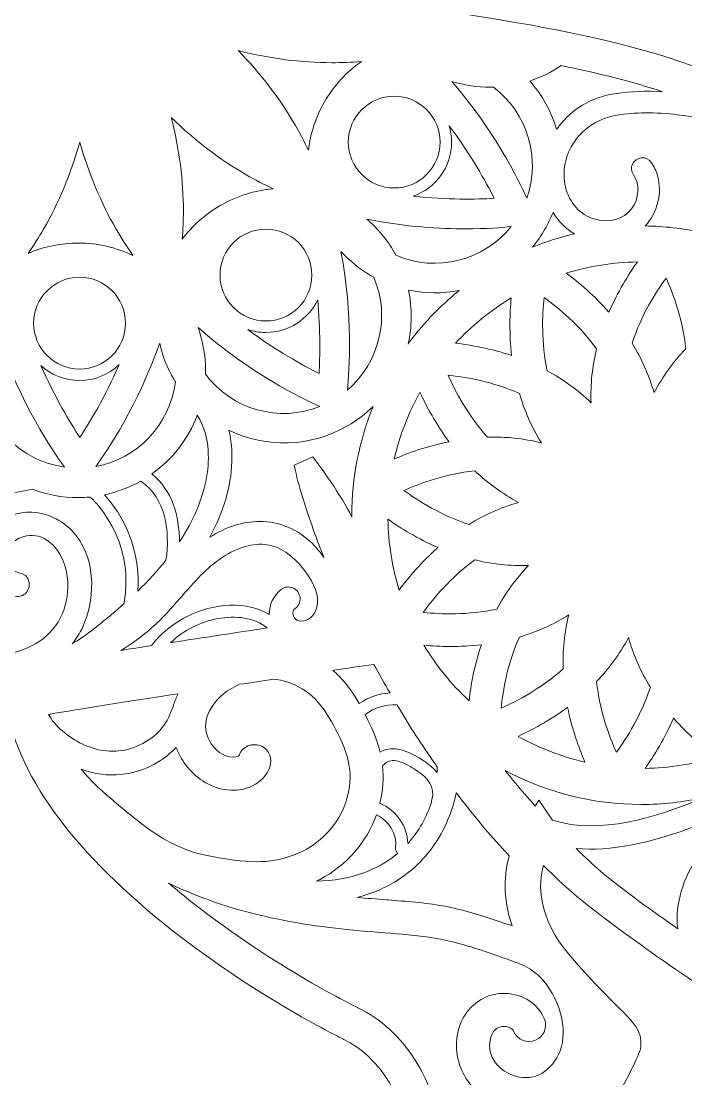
# Model space of a CAD drawing. Header units: millimetres. Extents: x -1097 to 2242, y 80 to 623.
# Drawn here: x 814.7 to 930.5, y 185.1 to 369.4 of the extents above; entities that cross this region are included whole.
import ezdxf

# ---------------------------------------------------------------- set-up
doc = ezdxf.new("R2010")
doc.units = ezdxf.units.MM
doc.header["$MEASUREMENT"] = 0
doc.layers.add('Layer 5', color=7, linetype='Continuous')

msp = doc.modelspace()

# ---------------------------------------------------------------- linework, layer by layer
at = {"layer": 'Layer 5', "lineweight": 0}
for points, knots in [([(1107.17, 281.55), (1107.17, 281.55), (1103.16, 279.67), (1103.16, 279.67), (1103.01, 279.6), (1088.28, 272.71), (1069.85, 267.82), (1052.98, 263.34), (1029.47, 259.66), (1013.25, 267.52), (996.35, 275.71), (987.84, 293.66), (979.6, 311.01), (972.42, 326.14), (965, 341.79), (952.01, 351.15), (933.94, 364.18), (910.05, 367.84), (884.75, 371.72), (870.87, 373.85), (856.53, 376.05), (842.23, 379.88), (811.56, 388.11), (789.65, 400.74), (781.07, 406.21), (780.58, 406.88), (780.15, 407.58), (779.76, 408.32), (779.76, 408.32), (783.7, 411.01), (783.7, 411.01), (783.7, 411.01), (781.63, 412.2), (781.63, 412.2), (768.2, 419.9), (760.38, 432.56), (755.96, 443.05), (755.96, 443.05), (754.98, 445.46), (754.98, 445.46), (754.77, 446.01), (754.57, 446.55), (754.37, 447.08), (751.31, 455.5), (749.99, 462.98), (749.47, 466.81), (754.05, 464.55), (763.27, 460.13), (766.31, 459.72), (768.2, 459.47), (769.72, 459.9), (770.83, 461), (772.93, 463.08), (773.43, 467.48), (772.45, 475.27), (771.16, 485.63), (760.84, 496.07), (754.68, 502.3), (753.49, 503.51), (752.46, 504.55), (751.76, 505.33), (750.29, 506.98), (750.77, 510.97), (751.38, 516.03), (752.2, 522.83), (753.23, 531.3), (750.6, 540.67), (749.67, 543.99), (745.33, 547.82), (740.74, 551.87), (737.45, 554.77), (733.72, 558.06), (733.25, 559.75), (732.81, 561.34), (734.48, 569.57), (735.82, 576.18), (739.31, 593.43), (739.97, 598.67), (737.62, 600.12), (733.22, 602.83), (716.17, 597.22), (712.19, 595.69), (707.07, 593.72), (701.49, 583.89), (698.87, 577.82), (698.87, 577.82), (695.86, 586.68), (695.86, 586.68), (695.86, 586.68), (695.3, 586.96), (695.3, 586.96), (694.86, 587.18), (693, 587.86), (687.97, 587.1), (682.22, 586.24), (676.49, 578.62), (673.37, 567.69), (671.9, 562.55), (671.66, 553.79), (671.42, 545.31), (671.18, 536.32), (670.92, 527.03), (669.21, 523.01), (668.63, 521.62), (668.33, 520.58), (668.08, 519.65), (666.81, 515.12), (665.89, 511.84), (625.88, 468.92), (614.83, 457.07), (606.47, 443.59), (601.02, 428.85), (596.66, 417.06), (594.14, 404.44), (593.54, 391.36), (592.52, 369.08), (597.34, 353.36), (597.54, 352.71), (597.54, 352.71), (598.8, 348.68), (598.8, 348.68), (598.8, 348.68), (601.12, 354.48), (601.12, 354.48), (603.72, 337.11), (611.7, 321.6), (618.3, 311.22), (626.26, 298.72), (633.76, 290.99), (634.08, 290.66), (634.08, 290.66), (635.93, 288.76), (635.93, 288.76), (635.93, 288.76), (637.4, 294.42), (637.4, 294.42), (643.27, 278.84), (662.19, 228.96), (668.5, 215.71), (671.48, 209.43), (674.25, 194.83), (676.09, 175.65), (677.63, 159.6), (677.83, 147.36), (677.32, 144.24), (666.55, 143.99), (655.18, 139.44), (654.56, 127.29), (654.29, 122.07), (657.62, 120.67), (660.29, 119.55), (661.64, 118.99), (663.03, 118.41), (664.11, 117.38), (670.33, 111.43), (678.52, 113.41), (680.67, 114.07), (687.03, 112), (692.67, 112.42), (697.43, 115.31), (697.5, 115.36), (697.58, 115.4), (697.65, 115.45), (695.06, 108.99), (697.02, 103.11), (699.8, 99.76), (702.27, 96.78), (705.63, 95.36), (708.64, 95.92), (713.26, 90.08), (721.96, 91.98), (725.18, 92.95), (726.35, 91.27), (728.58, 89.34), (731.82, 89.34), (732.29, 89.34), (732.79, 89.39), (733.3, 89.47), (739.51, 90.54), (749.73, 95.99), (750.73, 106.09), (751.51, 113.89), (751.03, 129.74), (750.6, 143.72), (750.28, 154.51), (749.97, 164.69), (750.39, 167.56), (751.16, 172.71), (756.64, 185.53), (758.81, 190.46), (759.04, 190.27), (759.26, 190.08), (759.48, 189.88), (759.5, 189.9), (759.52, 189.91), (759.54, 189.92), (759.54, 189.92), (762.25, 187.47), (762.25, 187.47), (762.25, 187.47), (762.54, 190.43), (762.54, 190.43), (762.57, 190.65), (764.81, 212.54), (768.45, 226.89), (769.6, 231.4), (771.22, 234.92), (772.88, 237.63), (773.09, 237.93), (773.29, 238.23), (773.5, 238.53), (773.48, 238.52), (773.46, 238.52), (773.44, 238.52), (773.95, 239.29), (774.46, 239.98), (774.95, 240.61), (775.48, 241.15), (776, 241.75), (776.5, 242.4), (777.99, 243.98), (779.2, 244.84), (779.66, 245.15), (779.66, 245.15), (812.12, 249.61), (812.12, 249.61), (814.64, 237.06), (824.34, 224.08), (840.98, 210.99), (856.02, 199.17), (870.79, 192.02), (870.93, 191.95), (876.76, 189.15), (882.44, 181.69), (881.98, 171.31), (881.6, 162.82), (857.82, 140.6), (848.18, 132.32), (835.2, 131.35), (828.08, 124.64), (825.75, 118.62), (824.18, 114.57), (824.61, 110.6), (826.89, 108.25), (829.2, 105.86), (836.83, 106.44), (839.74, 106.76), (846.32, 103.8), (852.18, 106.44), (854.41, 107.72), (855.69, 106.81), (857.97, 105.3), (859.47, 105.08), (861.14, 104.83), (862.66, 104.72), (864.05, 104.72), (874.69, 104.72), (877.81, 111.32), (879.76, 115.45), (880.28, 116.54), (880.72, 117.47), (881.15, 117.99), (882.69, 119.8), (893.59, 138.12), (902.81, 154.05), (906.59, 160.58), (912, 170.01), (916.31, 177.86), (922.54, 189.18), (922.6, 190.14), (922.65, 190.72), (922.84, 193.5), (921.51, 194.82), (918.59, 197.7), (916.69, 199.58), (914.09, 202.15), (910.39, 206.43), (904.47, 213.29), (904.83, 219.17), (905.67, 222.24), (906.15, 221.76), (906.64, 221.3), (907.13, 220.84), (913.19, 214.78), (924.52, 207.02), (936.4, 198.88), (948.82, 190.37), (961.67, 181.57), (966.07, 176.02), (969.65, 171.5), (970.96, 145.92), (970.46, 141.68), (970.16, 139.08), (968.59, 132.41), (960.69, 126.88), (957.66, 124.76), (955.65, 124.7), (953.31, 124.63), (950.33, 124.55), (946.95, 124.45), (941.75, 120.11), (938.37, 117.29), (935.83, 111.38), (937.61, 106.74), (938.82, 103.61), (942.36, 99.96), (952.44, 100.36), (961.95, 100.73), (966.54, 100.16), (969.89, 99.74), (971.08, 99.59), (972.11, 99.47), (973.16, 99.4), (978.32, 99.08), (985.87, 101.55), (990.13, 109.58), (992.58, 114.18), (997.05, 125.05), (1000.37, 133.35), (1003.67, 141.6), (1004.07, 150.82), (1001.49, 159.31), (1000.45, 162.74), (999.24, 166.35), (997.9, 170.03), (993.36, 182.45), (991.84, 213.67), (991.43, 224.92), (991.78, 224.66), (992.18, 224.39), (992.61, 224.11), (997.55, 220.94), (1006.22, 217.6), (1018.39, 214.17), (1033.8, 209.82), (1048.45, 213.98), (1058.03, 218.24), (1068.36, 222.82), (1075, 228.35), (1075.27, 228.59), (1075.27, 228.59), (1077.7, 230.63), (1077.7, 230.63), (1077.7, 230.63), (1072.37, 231.63), (1072.37, 231.63), (1086.23, 238.01), (1102.2, 256.86), (1102.96, 257.77), (1102.96, 257.77), (1105.58, 260.88), (1105.58, 260.88), (1105.58, 260.88), (1095.6, 259.22), (1095.6, 259.22), (1095.6, 259.22), (1107.17, 281.55), (1107.17, 281.55)], [0, 0, 0, 0, 1, 1, 1, 2, 2, 2, 3, 3, 3, 4, 4, 4, 5, 5, 5, 6, 6, 6, 7, 7, 7, 8, 8, 8, 9, 9, 9, 10, 10, 10, 11, 11, 11, 12, 12, 12, 13, 13, 13, 14, 14, 14, 15, 15, 15, 16, 16, 16, 17, 17, 17, 18, 18, 18, 19, 19, 19, 20, 20, 20, 21, 21, 21, 22, 22, 22, 23, 23, 23, 24, 24, 24, 25, 25, 25, 26, 26, 26, 27, 27, 27, 28, 28, 28, 29, 29, 29, 30, 30, 30, 31, 31, 31, 32, 32, 32, 33, 33, 33, 34, 34, 34, 35, 35, 35, 36, 36, 36, 37, 37, 37, 38, 38, 38, 39, 39, 39, 40, 40, 40, 41, 41, 41, 42, 42, 42, 43, 43, 43, 44, 44, 44, 45, 45, 45, 46, 46, 46, 47, 47, 47, 48, 48, 48, 49, 49, 49, 50, 50, 50, 51, 51, 51, 52, 52, 52, 53, 53, 53, 54, 54, 54, 55, 55, 55, 56, 56, 56, 57, 57, 57, 58, 58, 58, 59, 59, 59, 60, 60, 60, 61, 61, 61, 62, 62, 62, 63, 63, 63, 64, 64, 64, 65, 65, 65, 66, 66, 66, 67, 67, 67, 68, 68, 68, 69, 69, 69, 70, 70, 70, 71, 71, 71, 72, 72, 72, 73, 73, 73, 74, 74, 74, 75, 75, 75, 76, 76, 76, 77, 77, 77, 78, 78, 78, 79, 79, 79, 80, 80, 80, 81, 81, 81, 82, 82, 82, 83, 83, 83, 84, 84, 84, 85, 85, 85, 86, 86, 86, 87, 87, 87, 88, 88, 88, 89, 89, 89, 90, 90, 90, 91, 91, 91, 92, 92, 92, 93, 93, 93, 94, 94, 94, 95, 95, 95, 96, 96, 96, 97, 97, 97, 98, 98, 98, 99, 99, 99, 100, 100, 100, 101, 101, 101, 102, 102, 102, 103, 103, 103, 104, 104, 104, 105, 105, 105, 106, 106, 106, 107, 107, 107, 108, 108, 108, 109, 109, 109, 110, 110, 110, 111, 111, 111, 112, 112, 112, 113, 113, 113, 114, 114, 114, 115, 115, 115, 116, 116, 116, 117, 117, 117, 118, 118, 118, 119, 119, 119, 119]), ([(868.83, 362.13), (870.52, 362.13), (872.25, 362.2), (873.99, 362.35), (871.37, 360.52), (869.19, 358.14), (867.55, 355.3), (866.04, 352.69), (865.1, 349.84), (864.75, 346.89), (864.04, 348.37), (863.29, 349.8), (862.5, 351.17), (859.85, 355.77), (856.5, 360.15), (852.53, 364.24), (858.06, 362.84), (863.53, 362.13), (868.83, 362.13)], [0, 0, 0, 0, 1, 1, 1, 2, 2, 2, 3, 3, 3, 4, 4, 4, 5, 5, 5, 6, 6, 6, 6]), ([(908.79, 361.63), (915.5, 360.26), (921.29, 358.77), (926.45, 357.08), (923.55, 357.25), (920.87, 357.15), (918.42, 356.77), (916.11, 356.42), (914.16, 355.76), (912.47, 354.74), (910.91, 353.81), (909.49, 352.53), (908.39, 351.06), (908.25, 350.88), (908.12, 350.7), (907.99, 350.51), (907.06, 353.62), (905.46, 356.52), (903.32, 358.94), (905.25, 359.58), (907.08, 360.48), (908.79, 361.63)], [0, 0, 0, 0, 1, 1, 1, 2, 2, 2, 3, 3, 3, 4, 4, 4, 5, 5, 5, 6, 6, 6, 7, 7, 7, 7]), ([(896.42, 357.84), (896.6, 357.84), (896.78, 357.84), (896.96, 357.85), (902.95, 353.37), (905.25, 345.43), (902.8, 338.51), (901.36, 341.7), (897.15, 350.26), (889.72, 358.88), (891.88, 358.19), (894.14, 357.84), (896.42, 357.84)], [0, 0, 0, 0, 1, 1, 1, 2, 2, 2, 3, 3, 3, 4, 4, 4, 4]), ([(879.69, 356.3), (884.1, 356.3), (887.69, 352.71), (887.69, 348.3), (887.69, 343.89), (884.1, 340.3), (879.69, 340.3), (875.28, 340.3), (871.69, 343.89), (871.69, 348.3), (871.69, 352.71), (875.28, 356.3), (879.69, 356.3)], [0, 0, 0, 0, 1, 1, 1, 2, 2, 2, 3, 3, 3, 4, 4, 4, 4]), ([(853.93, 342.59), (855.44, 341.72), (857.01, 340.91), (858.63, 340.15), (855.4, 339.89), (852.27, 338.91), (849.4, 337.25), (846.79, 335.74), (844.55, 333.75), (842.77, 331.38), (842.91, 333.03), (842.97, 334.65), (842.97, 336.27), (842.97, 341.57), (842.26, 347.04), (840.86, 352.57), (844.95, 348.6), (849.33, 345.25), (853.93, 342.59)], [0, 0, 0, 0, 1, 1, 1, 2, 2, 2, 3, 3, 3, 4, 4, 4, 5, 5, 5, 6, 6, 6, 6]), ([(943.27, 349.09), (942, 348.69), (940.78, 348.13), (939.66, 347.42), (935.73, 344.93), (933.23, 340.52), (932.96, 335.62), (932.91, 334.62), (932.96, 333.61), (933.11, 332.61), (929.93, 333.28), (926.68, 333.64), (923.42, 333.69), (925.56, 336.03), (926.42, 339.41), (925.57, 342.43), (925.34, 343.24), (924.95, 344.05), (924.45, 344.77), (924.06, 345.32), (923.44, 345.61), (922.79, 345.56), (922.1, 345.5), (921.47, 345.06), (921.18, 344.44), (920.9, 343.84), (920.97, 343.18), (921.36, 342.62), (922.51, 340.97), (922.37, 338.47), (921.03, 336.67), (919.64, 334.83), (917.09, 334.14), (914.51, 334.9), (912.07, 335.62), (910.21, 337.71), (909.53, 340.49), (908.89, 343.12), (909.47, 346.07), (911.07, 348.37), (912.81, 350.86), (915.39, 352.46), (918.53, 352.99), (921.6, 353.51), (925.15, 353.53), (929.07, 353.07), (933.93, 352.5), (938.69, 351.16), (943.27, 349.09)], [0, 0, 0, 0, 1, 1, 1, 2, 2, 2, 3, 3, 3, 4, 4, 4, 5, 5, 5, 6, 6, 6, 7, 7, 7, 8, 8, 8, 9, 9, 9, 10, 10, 10, 11, 11, 11, 12, 12, 12, 13, 13, 13, 14, 14, 14, 15, 15, 15, 16, 16, 16, 16]), ([(897.1, 338.5), (893.98, 338.31), (888.95, 338.22), (883.01, 338.87), (886.9, 340.24), (889.69, 343.95), (889.69, 348.3), (889.69, 349.29), (889.54, 350.24), (889.27, 351.14), (893.05, 346.08), (895.64, 341.41), (897.1, 338.5)], [0, 0, 0, 0, 1, 1, 1, 2, 2, 2, 3, 3, 3, 4, 4, 4, 4]), ([(818.61, 333.13), (821.26, 337.73), (823.38, 342.82), (824.93, 348.3), (826.49, 342.81), (828.61, 337.73), (831.26, 333.13), (832.16, 331.58), (833.14, 330.05), (834.19, 328.54), (831.24, 329.96), (828.01, 330.7), (824.65, 330.7), (821.62, 330.7), (818.67, 330.09), (815.93, 328.91), (816.89, 330.3), (817.79, 331.71), (818.61, 333.13)], [0, 0, 0, 0, 1, 1, 1, 2, 2, 2, 3, 3, 3, 4, 4, 4, 5, 5, 5, 6, 6, 6, 6]), ([(903.76, 329.98), (904.57, 330.95), (905.3, 332.01), (905.95, 333.13), (906.49, 334.07), (906.96, 335.04), (907.36, 336.03), (908.3, 334.48), (909.56, 333.22), (911.07, 332.33), (908.57, 331.74), (906.12, 330.95), (903.76, 329.98)], [0, 0, 0, 0, 1, 1, 1, 2, 2, 2, 3, 3, 3, 4, 4, 4, 4]), ([(879.99, 328.58), (879.89, 328.77), (879.79, 328.95), (879.68, 329.14), (878.43, 331.32), (876.82, 333.25), (874.93, 334.87), (881.71, 333.5), (887.82, 333.18), (892.08, 333.18), (895.72, 333.18), (898.51, 333.41), (900.04, 333.57), (895.3, 327.64), (887.09, 325.51), (879.99, 328.58)], [0, 0, 0, 0, 1, 1, 1, 2, 2, 2, 3, 3, 3, 4, 4, 4, 5, 5, 5, 5]), ([(857.35, 317.13), (852.94, 317.13), (849.35, 320.72), (849.35, 325.13), (849.35, 329.54), (852.94, 333.13), (857.35, 333.13), (861.76, 333.13), (865.35, 329.54), (865.35, 325.13), (865.35, 320.72), (861.76, 317.13), (857.35, 317.13)], [0, 0, 0, 0, 1, 1, 1, 2, 2, 2, 3, 3, 3, 4, 4, 4, 4]), ([(875.67, 325.02), (875.83, 324.93), (875.98, 324.84), (876.14, 324.75), (879.09, 317.89), (877.11, 309.86), (871.53, 305.09), (871.88, 308.5), (872.53, 318.03), (870.42, 329.24), (871.94, 327.58), (873.71, 326.15), (875.67, 325.02)], [0, 0, 0, 0, 1, 1, 1, 2, 2, 2, 3, 3, 3, 4, 4, 4, 4]), ([(909.67, 325.45), (913.67, 326.69), (917.82, 327.35), (922.05, 327.41), (920.46, 325.18), (918.62, 322.2), (917.09, 318.67), (914.55, 321.56), (911.87, 323.82), (909.67, 325.45)], [0, 0, 0, 0, 1, 1, 1, 2, 2, 2, 3, 3, 3, 3]), ([(816.89, 316.75), (816.89, 321.16), (820.47, 324.75), (824.89, 324.75), (829.3, 324.75), (832.89, 321.16), (832.89, 316.75), (832.89, 312.34), (829.3, 308.75), (824.89, 308.75), (820.47, 308.75), (816.89, 312.34), (816.89, 316.75)], [0, 0, 0, 0, 1, 1, 1, 2, 2, 2, 3, 3, 3, 4, 4, 4, 4]), ([(927.05, 324.61), (928.31, 321.78), (929.95, 317.34), (930.49, 312.29), (929.39, 311.14), (928.38, 309.93), (927.49, 308.69), (926.57, 307.43), (925.72, 306.07), (924.95, 304.64), (924.5, 306.2), (923.95, 307.7), (923.31, 309.13), (922.7, 310.51), (921.96, 311.9), (921.12, 313.26), (922.69, 318.09), (925.21, 322.1), (927.05, 324.61)], [0, 0, 0, 0, 1, 1, 1, 2, 2, 2, 3, 3, 3, 4, 4, 4, 5, 5, 5, 6, 6, 6, 6]), ([(882.2, 322.52), (885.17, 321.89), (888.16, 321.89), (891.02, 322.45), (888.65, 320.53), (886.45, 318.39), (884.44, 316.05), (883.62, 315.1), (882.84, 314.11), (882.1, 313.11), (882.8, 316.14), (882.85, 319.35), (882.2, 322.52)], [0, 0, 0, 0, 1, 1, 1, 2, 2, 2, 3, 3, 3, 4, 4, 4, 4]), ([(866.36, 320.8), (866.86, 315.42), (866.77, 310.88), (866.6, 307.99), (863.73, 309.43), (859.16, 311.96), (854.18, 315.65), (855.18, 315.32), (856.24, 315.13), (857.35, 315.13), (861.31, 315.13), (864.74, 317.45), (866.36, 320.8)], [0, 0, 0, 0, 1, 1, 1, 2, 2, 2, 3, 3, 3, 4, 4, 4, 4]), ([(900.15, 311.11), (896.52, 312.33), (893.08, 312.95), (890.37, 313.26), (893.21, 316.31), (896.51, 319), (900.07, 321.15), (899.81, 318.42), (899.71, 314.93), (900.15, 311.11)], [0, 0, 0, 0, 1, 1, 1, 2, 2, 2, 3, 3, 3, 3]), ([(913.98, 302.89), (912.8, 304.01), (911.58, 305.04), (910.31, 305.96), (909.07, 306.86), (907.74, 307.69), (906.34, 308.44), (905.29, 313.41), (905.47, 318.14), (905.8, 321.23), (908.31, 319.41), (911.95, 316.38), (914.94, 312.28), (914.57, 310.74), (914.3, 309.19), (914.14, 307.67), (913.98, 306.11), (913.92, 304.52), (913.98, 302.89)], [0, 0, 0, 0, 1, 1, 1, 2, 2, 2, 3, 3, 3, 4, 4, 4, 5, 5, 5, 6, 6, 6, 6]), ([(866.76, 302.22), (859.67, 299.39), (851.45, 301.64), (846.81, 307.89), (846.82, 308.1), (846.82, 308.32), (846.82, 308.53), (846.82, 311.08), (846.38, 313.6), (845.53, 315.98), (854.54, 308.03), (863.64, 303.61), (866.76, 302.22)], [0, 0, 0, 0, 1, 1, 1, 2, 2, 2, 3, 3, 3, 4, 4, 4, 4]), ([(822.25, 291.67), (814.65, 292.73), (808.63, 298.79), (807.73, 306.57), (807.85, 306.74), (807.95, 306.93), (808.06, 307.11), (809.35, 309.35), (810.23, 311.78), (810.68, 314.29), (814.55, 302.78), (820.3, 294.34), (822.25, 291.67)], [0, 0, 0, 0, 1, 1, 1, 2, 2, 2, 3, 3, 3, 4, 4, 4, 4]), ([(841.28, 306.97), (841.38, 306.81), (841.47, 306.65), (841.57, 306.5), (840.68, 299.06), (834.93, 293.09), (827.7, 291.77), (829.66, 294.47), (835.03, 302.42), (838.84, 313.28), (839.32, 311.07), (840.15, 308.94), (841.28, 306.97)], [0, 0, 0, 0, 1, 1, 1, 2, 2, 2, 3, 3, 3, 4, 4, 4, 4]), ([(824.89, 306.75), (827.57, 306.75), (830, 307.81), (831.8, 309.53), (829.34, 303.91), (826.68, 299.49), (824.93, 296.83), (823.2, 299.47), (820.57, 303.83), (818.14, 309.37), (819.92, 307.74), (822.29, 306.75), (824.89, 306.75)], [0, 0, 0, 0, 1, 1, 1, 2, 2, 2, 3, 3, 3, 4, 4, 4, 4]), ([(905.34, 295.89), (903.76, 296.28), (902.19, 296.55), (900.63, 296.72), (899.46, 296.84), (898.24, 296.9), (897.03, 296.9), (896.67, 296.9), (896.31, 296.89), (895.95, 296.88), (892.55, 300.66), (890.34, 304.85), (889.08, 307.68), (892.17, 307.37), (896.84, 306.56), (901.49, 304.5), (901.94, 302.97), (902.48, 301.49), (903.1, 300.11), (903.73, 298.68), (904.48, 297.27), (905.34, 295.89)], [0, 0, 0, 0, 1, 1, 1, 2, 2, 2, 3, 3, 3, 4, 4, 4, 5, 5, 5, 6, 6, 6, 7, 7, 7, 7]), ([(884.17, 304.74), (885.3, 302.25), (886.96, 299.18), (889.25, 296.1), (885.49, 295.34), (882.2, 294.16), (879.69, 293.07), (880.62, 297.12), (882.14, 301.09), (884.17, 304.74)], [0, 0, 0, 0, 1, 1, 1, 2, 2, 2, 3, 3, 3, 3]), ([(804.12, 258.63), (796.05, 259.38), (788.5, 263.7), (782.85, 270.79), (782.25, 271.53), (781.66, 272.33), (781.08, 273.18), (780.68, 273.93), (780.23, 274.63), (779.76, 275.27), (776.43, 280.84), (774.26, 287.41), (773.31, 294.78), (772.98, 297.4), (772.78, 300.11), (772.73, 302.98), (772.75, 302.96), (772.77, 302.94), (772.79, 302.92), (773.42, 299.26), (775.25, 295.91), (777.42, 292.89), (780.02, 289.28), (783.05, 285.93), (786.42, 283.03), (792.75, 277.58), (800.4, 273.78), (808.77, 273.13), (809.7, 271.06), (811.49, 269.6), (813.69, 269.17), (814.43, 269.02), (815.12, 269.25), (815.59, 269.79), (816.09, 270.36), (816.26, 271.19), (816.01, 271.91), (815.78, 272.59), (815.23, 273.06), (814.5, 273.2), (813.17, 273.47), (812.19, 274.72), (812.16, 276.18), (812.12, 278.06), (813.91, 279.39), (815.62, 279.69), (817.11, 279.95), (818.47, 279.58), (819.67, 278.61), (821.47, 277.15), (822.75, 274.37), (822.84, 271.68), (823.01, 266.97), (820.98, 263.05), (817.26, 260.93), (813.84, 258.97), (809.17, 258.16), (804.12, 258.63)], [0, 0, 0, 0, 1, 1, 1, 2, 2, 2, 3, 3, 3, 4, 4, 4, 5, 5, 5, 6, 6, 6, 7, 7, 7, 8, 8, 8, 9, 9, 9, 10, 10, 10, 11, 11, 11, 12, 12, 12, 13, 13, 13, 14, 14, 14, 15, 15, 15, 16, 16, 16, 17, 17, 17, 18, 18, 18, 19, 19, 19, 19]), ([(847, 289.87), (846.31, 286.09), (844.73, 282.32), (842.28, 278.63), (842.28, 283.16), (840.98, 287.68), (837.47, 290.47), (841, 292.98), (843.8, 296.51), (845.39, 300.7), (847.89, 296.88), (847.38, 291.97), (847, 289.87)], [0, 0, 0, 0, 1, 1, 1, 2, 2, 2, 3, 3, 3, 4, 4, 4, 4]), ([(862.44, 291.25), (862.81, 289.34), (863.38, 287.52), (863.93, 285.77), (863.93, 285.77), (864, 285.53), (864, 285.53), (864.65, 283.51), (865.21, 281.83), (865.83, 280.15), (866.34, 278.78), (866.87, 277.37), (867.45, 275.93), (866.81, 276.83), (866.13, 277.65), (865.44, 278.33), (862.85, 280.9), (859.63, 282.2), (856.24, 282.2), (853.38, 282.2), (850.4, 281.28), (847.57, 279.44), (849.97, 283.83), (851.26, 288.24), (851.42, 292.62), (851.49, 294.51), (851.31, 296.36), (850.89, 298.08), (857.46, 294.92), (865.17, 295.16), (871.57, 298.85), (873.22, 299.8), (874.71, 300.94), (876.02, 302.23), (873.59, 296.25), (872.31, 289.83), (872.31, 283.29), (872.31, 283.18), (872.31, 283.06), (872.31, 282.95), (872.31, 282.95), (872.27, 283.04), (872.27, 283.04), (870.74, 286.41), (866.2, 292.56), (866.01, 292.82), (866.01, 292.82), (865.53, 293.46), (865.53, 293.46), (865.53, 293.46), (862.29, 292.03), (862.29, 292.03), (862.29, 292.03), (862.44, 291.25), (862.44, 291.25)], [0, 0, 0, 0, 1, 1, 1, 2, 2, 2, 3, 3, 3, 4, 4, 4, 5, 5, 5, 6, 6, 6, 7, 7, 7, 8, 8, 8, 9, 9, 9, 10, 10, 10, 11, 11, 11, 12, 12, 12, 13, 13, 13, 14, 14, 14, 15, 15, 15, 16, 16, 16, 17, 17, 17, 18, 18, 18, 18]), ([(824.27, 279.75), (822.37, 282.16), (819.5, 283.68), (816.59, 283.81), (814.1, 283.92), (811.78, 282.98), (810.06, 281.17), (808.57, 279.61), (807.9, 277.44), (808.17, 275.28), (800.55, 276.02), (793.56, 279.68), (787.8, 284.64), (784.79, 287.23), (782.08, 290.17), (779.7, 293.36), (778.34, 295.18), (777.08, 297.12), (776.17, 299.18), (787.26, 289.79), (802.21, 284.47), (816.65, 287.84), (819.15, 286.88), (821.85, 286.36), (824.65, 286.36), (825.33, 286.36), (825.99, 286.39), (826.66, 286.45), (827.92, 285.46), (828.98, 283.88), (829.69, 282.8), (830.83, 281.05), (831.67, 279.14), (832.23, 277.14), (833.08, 274.12), (833.2, 270.91), (832.6, 267.84), (831.83, 267.16), (831.03, 266.48), (830.19, 265.78), (828.14, 264.08), (825.94, 262.25), (823.59, 260.88), (824.32, 261.76), (824.93, 262.7), (825.39, 263.71), (827.46, 268.14), (827.98, 275.06), (824.27, 279.75)], [0, 0, 0, 0, 1, 1, 1, 2, 2, 2, 3, 3, 3, 4, 4, 4, 5, 5, 5, 6, 6, 6, 7, 7, 7, 8, 8, 8, 9, 9, 9, 10, 10, 10, 11, 11, 11, 12, 12, 12, 13, 13, 13, 14, 14, 14, 15, 15, 15, 16, 16, 16, 16]), ([(893.71, 291.04), (894.86, 289.95), (896.07, 288.94), (897.31, 288.05), (898.57, 287.13), (899.93, 286.28), (901.36, 285.52), (899.8, 285.06), (898.3, 284.51), (896.87, 283.88), (895.48, 283.26), (894.1, 282.52), (892.74, 281.68), (887.9, 283.25), (883.89, 285.77), (881.38, 287.6), (884.21, 288.87), (888.66, 290.5), (893.71, 291.04)], [0, 0, 0, 0, 1, 1, 1, 2, 2, 2, 3, 3, 3, 4, 4, 4, 5, 5, 5, 6, 6, 6, 6]), ([(839.94, 275.44), (838.5, 273.64), (836.87, 271.87), (835.01, 270.07), (835.23, 273.01), (834.87, 275.98), (833.92, 278.83), (833.13, 281.21), (831.93, 283.5), (830.37, 285.47), (830.01, 285.93), (829.62, 286.4), (829.21, 286.84), (831.45, 287.31), (833.58, 288.13), (835.54, 289.24), (839.92, 286.3), (840.66, 280.52), (839.94, 275.44)], [0, 0, 0, 0, 1, 1, 1, 2, 2, 2, 3, 3, 3, 4, 4, 4, 5, 5, 5, 6, 6, 6, 6]), ([(887.32, 277.65), (884.44, 275.12), (882.19, 272.45), (880.56, 270.25), (879.32, 274.24), (878.66, 278.38), (878.6, 282.59), (880.82, 281.01), (883.8, 279.17), (887.32, 277.65)], [0, 0, 0, 0, 1, 1, 1, 2, 2, 2, 3, 3, 3, 3]), ([(863.29, 268.88), (863.21, 269.64), (862.71, 270.33), (862.03, 270.63), (861.38, 270.91), (860.67, 270.82), (860.08, 270.39), (858.65, 269.33), (857.91, 267.66), (857.94, 265.98), (855.68, 267.39), (852.8, 267.85), (849.9, 267.53), (844.98, 266.98), (840.43, 264.44), (837.39, 260.56), (835.55, 260.28), (833.78, 260), (832.09, 259.74), (834.01, 260.9), (835.82, 262.22), (837.5, 263.7), (839.34, 265.32), (840.98, 267.2), (842.56, 269.02), (844.84, 271.63), (846.99, 274.1), (849.74, 275.93), (852.41, 277.7), (855.18, 278.48), (857.53, 278.14), (859.76, 277.82), (861.89, 276.41), (863.86, 273.94), (865.3, 272.14), (867.46, 268.72), (865.67, 266.03), (865.07, 265.13), (863.78, 264.48), (862.74, 265.02), (862.36, 265.21), (862.09, 265.63), (862.06, 266.09), (862.04, 266.31), (862.07, 266.74), (862.46, 267.03), (863.07, 267.47), (863.37, 268.15), (863.29, 268.88)], [0, 0, 0, 0, 1, 1, 1, 2, 2, 2, 3, 3, 3, 4, 4, 4, 5, 5, 5, 6, 6, 6, 7, 7, 7, 8, 8, 8, 9, 9, 9, 10, 10, 10, 11, 11, 11, 12, 12, 12, 13, 13, 13, 14, 14, 14, 15, 15, 15, 16, 16, 16, 16]), ([(884.76, 266.36), (886.57, 268.88), (889.61, 272.51), (893.71, 275.51), (895.26, 275.13), (896.8, 274.87), (898.33, 274.71), (899.88, 274.55), (901.48, 274.49), (903.1, 274.54), (901.98, 273.37), (900.95, 272.14), (900.03, 270.88), (899.14, 269.64), (898.3, 268.31), (897.55, 266.91), (892.57, 265.86), (887.84, 266.03), (884.76, 266.36)], [0, 0, 0, 0, 1, 1, 1, 2, 2, 2, 3, 3, 3, 4, 4, 4, 5, 5, 5, 6, 6, 6, 6]), ([(857.59, 263.64), (851.8, 262.77), (846.32, 261.94), (841.27, 261.16), (841.09, 261.14), (840.91, 261.11), (840.73, 261.08), (843.01, 263.22), (845.86, 264.7), (848.98, 265.27), (852.05, 265.82), (855.35, 265.5), (857.59, 263.64)], [0, 0, 0, 0, 1, 1, 1, 2, 2, 2, 3, 3, 3, 4, 4, 4, 4]), ([(901.49, 262.06), (903.02, 262.51), (904.5, 263.05), (905.88, 263.67), (907.31, 264.31), (908.72, 265.06), (910.1, 265.92), (909.72, 264.34), (909.44, 262.76), (909.28, 261.21), (909.12, 259.69), (909.06, 258.12), (909.11, 256.53), (905.33, 253.13), (901.14, 250.92), (898.3, 249.66), (898.62, 252.75), (899.43, 257.41), (901.49, 262.06)], [0, 0, 0, 0, 1, 1, 1, 2, 2, 2, 3, 3, 3, 4, 4, 4, 5, 5, 5, 6, 6, 6, 6]), ([(917.95, 257.89), (918.87, 259.16), (919.72, 260.51), (920.48, 261.95), (920.94, 260.39), (921.48, 258.88), (922.12, 257.46), (922.74, 256.07), (923.48, 254.69), (924.31, 253.33), (922.74, 248.49), (920.22, 244.48), (918.39, 241.97), (917.12, 244.8), (915.49, 249.25), (914.95, 254.3), (916.04, 255.44), (917.05, 256.65), (917.95, 257.89)], [0, 0, 0, 0, 1, 1, 1, 2, 2, 2, 3, 3, 3, 4, 4, 4, 5, 5, 5, 6, 6, 6, 6]), ([(884.87, 260.63), (887.59, 260.38), (891.07, 260.28), (894.87, 260.72), (893.65, 257.1), (893.03, 253.67), (892.72, 250.96), (889.68, 253.79), (887.01, 257.09), (884.87, 260.63)], [0, 0, 0, 0, 1, 1, 1, 2, 2, 2, 3, 3, 3, 3]), ([(876.16, 257.3), (877.07, 255.62), (878, 253.95), (878.96, 252.31), (877.05, 252.21), (875.21, 251.59), (873.61, 250.45), (872.68, 252.06), (871.55, 253.72), (870.1, 255.22), (869.76, 255.58), (869.39, 255.92), (869.01, 256.25), (871.47, 256.61), (873.87, 256.97), (876.16, 257.3)], [0, 0, 0, 0, 1, 1, 1, 2, 2, 2, 3, 3, 3, 4, 4, 4, 5, 5, 5, 5]), ([(833.68, 231.12), (831.94, 232.54), (829.93, 234.21), (828.03, 235.96), (826.98, 236.93), (826.04, 237.95), (825.18, 239.03), (827.46, 238.19), (829.84, 237.87), (832.14, 238.11), (835.71, 238.49), (839.05, 240.1), (841.55, 242.65), (841.61, 242.71), (841.67, 242.77), (841.72, 242.83), (841.78, 242.67), (841.84, 242.52), (841.9, 242.37), (842.96, 239.81), (844.85, 237.72), (847.22, 236.48), (849.8, 235.13), (852.71, 235), (855, 236.12), (856.46, 236.83), (857.53, 237.99), (858.02, 239.37), (858.54, 240.83), (857.95, 242.37), (856.61, 243.02), (855.88, 243.38), (854.99, 243.4), (854.22, 243.08), (853.48, 242.78), (852.93, 242.22), (852.67, 241.49), (852.57, 241.21), (851.83, 241.02), (851, 241.18), (849.81, 241.41), (848.62, 242.27), (847.81, 243.48), (846.97, 244.72), (846.66, 246.16), (846.94, 247.53), (847.24, 249.03), (848.17, 250.54), (849.55, 251.79), (850.48, 252.63), (851.56, 253.31), (852.77, 253.82), (854.75, 254.12), (856.72, 254.42), (858.69, 254.71), (859.27, 254.65), (859.84, 254.56), (860.36, 254.42), (862.2, 253.96), (863.93, 253.05), (865.36, 251.79), (867.02, 250.32), (868.23, 248.31), (869.1, 246.71), (870.13, 244.83), (871.25, 242.58), (871.75, 240.21), (872.12, 238.44), (872.08, 236.5), (871.64, 234.59), (870.79, 230.89), (868.37, 227.56), (865.01, 225.46), (863.4, 224.46), (861.59, 223.73), (859.63, 223.3), (857.72, 222.88), (855.51, 222.8), (852.88, 223.08), (849.97, 223.39), (847.61, 223.8), (845.46, 224.37), (843.37, 224.93), (841.27, 225.85), (839.2, 227.1), (837.13, 228.35), (835.24, 229.84), (833.68, 231.12)], [0, 0, 0, 0, 1, 1, 1, 2, 2, 2, 3, 3, 3, 4, 4, 4, 5, 5, 5, 6, 6, 6, 7, 7, 7, 8, 8, 8, 9, 9, 9, 10, 10, 10, 11, 11, 11, 12, 12, 12, 13, 13, 13, 14, 14, 14, 15, 15, 15, 16, 16, 16, 17, 17, 17, 18, 18, 18, 19, 19, 19, 20, 20, 20, 21, 21, 21, 22, 22, 22, 23, 23, 23, 24, 24, 24, 25, 25, 25, 26, 26, 26, 27, 27, 27, 28, 28, 28, 29, 29, 29, 29]), ([(819.48, 248.59), (825.31, 249.56), (833.04, 250.79), (842.03, 252.18), (841.74, 251.54), (841.51, 250.89), (841.27, 250.26), (841, 249.51), (840.71, 248.73), (840.36, 248), (839.15, 245.49), (836.76, 243.54), (833.81, 242.63), (831.09, 241.8), (828.07, 242.08), (825.32, 243.43), (823.05, 244.55), (820.47, 246.61), (819.48, 248.59)], [0, 0, 0, 0, 1, 1, 1, 2, 2, 2, 3, 3, 3, 4, 4, 4, 5, 5, 5, 6, 6, 6, 6]), ([(884.56, 240.67), (882.38, 242.04), (879.52, 243.42), (877.24, 241.98), (876.65, 244.41), (875.66, 246.56), (874.79, 248.26), (874.74, 248.36), (874.68, 248.47), (874.63, 248.57), (876.26, 249.77), (878.21, 250.38), (880.19, 250.22), (880.33, 249.99), (880.46, 249.76), (880.6, 249.53), (882.4, 246.51), (884.43, 243.38), (886.8, 239.98), (886.92, 239.81), (887.05, 239.63), (887.17, 239.45), (887.18, 239.11), (887.17, 238.77), (887.15, 238.43), (886.44, 239.31), (885.52, 240.07), (884.56, 240.67)], [0, 0, 0, 0, 1, 1, 1, 2, 2, 2, 3, 3, 3, 4, 4, 4, 5, 5, 5, 6, 6, 6, 7, 7, 7, 8, 8, 8, 9, 9, 9, 9]), ([(909.89, 249.83), (910.65, 246.07), (911.83, 242.78), (912.92, 240.27), (908.87, 241.2), (904.9, 242.73), (901.26, 244.75), (903.55, 245.8), (906.7, 247.46), (909.89, 249.83)], [0, 0, 0, 0, 1, 1, 1, 2, 2, 2, 3, 3, 3, 3]), ([(928.34, 247.92), (930.89, 245.03), (933.57, 242.77), (935.77, 241.14), (931.77, 239.89), (927.61, 239.23), (923.38, 239.17), (924.97, 241.4), (926.82, 244.38), (928.34, 247.92)], [0, 0, 0, 0, 1, 1, 1, 2, 2, 2, 3, 3, 3, 3]), ([(886.19, 233.26), (885.34, 230.69), (883.98, 228.26), (882.17, 226.2), (882.13, 226.16), (882.09, 226.12), (882.05, 226.08), (881.94, 229.17), (880.08, 231.87), (877.2, 233.09), (877.73, 235.25), (877.89, 237.49), (877.65, 239.63), (877.76, 239.69), (877.86, 239.76), (877.95, 239.86), (879.52, 241.54), (882.29, 239.66), (883.75, 238.68), (885.46, 237.55), (886.92, 235.9), (886.23, 233.74), (886.17, 233.56), (886.16, 233.4), (886.19, 233.26)], [0, 0, 0, 0, 1, 1, 1, 2, 2, 2, 3, 3, 3, 4, 4, 4, 5, 5, 5, 6, 6, 6, 7, 7, 7, 8, 8, 8, 8]), ([(904.89, 233.65), (904.89, 233.65), (904.26, 232.61), (904.26, 232.61), (902.95, 234.06), (901.83, 235.37), (900.76, 236.67), (900.17, 237.38), (899.58, 238.1), (899, 238.82), (906.27, 234.93), (914.37, 232.89), (922.72, 232.89), (926.39, 232.89), (930.04, 233.3), (933.62, 234.1), (933.22, 233.93), (932.83, 233.76), (932.43, 233.6), (925.54, 230.82), (915.47, 227.45), (907.29, 230.16), (907.29, 230.16), (904.89, 233.65), (904.89, 233.65)], [0, 0, 0, 0, 1, 1, 1, 2, 2, 2, 3, 3, 3, 4, 4, 4, 5, 5, 5, 6, 6, 6, 7, 7, 7, 8, 8, 8, 8]), ([(900.24, 211.72), (899.41, 212.02), (898.53, 212.32), (897.64, 212.62), (894.92, 213.55), (891.66, 214.58), (888.18, 215.2), (884.98, 215.78), (881.75, 216.01), (878.61, 216.25), (878.61, 216.25), (878.35, 216.27), (878.35, 216.27), (876.57, 216.4), (874.89, 216.54), (873.28, 216.7), (873.65, 216.8), (874.03, 216.9), (874.4, 217.01), (878.2, 218.16), (881.6, 220.2), (884.25, 222.91), (886.71, 225.45), (888.63, 228.66), (889.79, 232.21), (890.08, 233.1), (890.31, 234), (890.49, 234.91), (891.49, 233.61), (892.56, 232.26), (893.71, 230.83), (893.71, 230.83), (895.56, 228.6), (895.56, 228.6), (895.56, 228.6), (897.39, 226.52), (897.39, 226.52), (897.95, 225.86), (898.53, 225.24), (899.05, 224.68), (899.05, 224.68), (899.73, 223.96), (899.73, 223.96), (898.91, 221), (898.49, 216.73), (900.24, 211.72)], [0, 0, 0, 0, 1, 1, 1, 2, 2, 2, 3, 3, 3, 4, 4, 4, 5, 5, 5, 6, 6, 6, 7, 7, 7, 8, 8, 8, 9, 9, 9, 10, 10, 10, 11, 11, 11, 12, 12, 12, 13, 13, 13, 14, 14, 14, 15, 15, 15, 15]), ([(915.69, 221.18), (915.69, 221.18), (915.68, 221.2), (915.68, 221.2), (914.36, 222.39), (912.88, 223.75), (911.36, 225.21), (917.28, 224.7), (924.33, 226.06), (932.78, 229.32), (936.45, 230.73), (940.01, 232.44), (943.41, 234.41), (943.41, 234.41), (943.03, 234.11), (943.03, 234.11), (939.82, 231.53), (936.49, 228.87), (933.82, 225.5), (930.67, 221.52), (929, 217.21), (928.98, 213.03), (928.98, 212.42), (929.01, 211.82), (929.08, 211.22), (924.91, 214.14), (919.69, 217.9), (915.69, 221.18)], [0, 0, 0, 0, 1, 1, 1, 2, 2, 2, 3, 3, 3, 4, 4, 4, 5, 5, 5, 6, 6, 6, 7, 7, 7, 8, 8, 8, 9, 9, 9, 9]), ([(876.6, 231.08), (878.79, 230.12), (880.2, 227.7), (879.93, 225.31), (879.89, 224.91), (880.05, 224.59), (880.29, 224.37), (878.54, 222.89), (876.48, 221.71), (874.23, 220.92), (871.83, 220.07), (869.15, 219.6), (866.1, 219.5), (866.33, 219.61), (866.56, 219.72), (866.78, 219.84), (871.39, 222.27), (874.85, 226.24), (876.6, 231.08)], [0, 0, 0, 0, 1, 1, 1, 2, 2, 2, 3, 3, 3, 4, 4, 4, 5, 5, 5, 6, 6, 6, 6]), ([(907.24, 199.92), (908.51, 197.68), (909.16, 195.29), (909.13, 193.02), (909.07, 188.58), (906.11, 185.63), (903.28, 185.34), (900.14, 185.02), (897.07, 187.02), (896.43, 189.81), (896.15, 191.01), (896.32, 192.74), (897.36, 193.7), (897.96, 194.26), (899.05, 194.38), (899.88, 193.97), (900.17, 193.83), (900.39, 193.62), (900.48, 193.4), (901.09, 191.9), (902.76, 191.2), (904.29, 191.82), (905.76, 192.41), (906.45, 194.02), (905.86, 195.48), (904.79, 198.13), (902.17, 199.85), (899.02, 199.96), (896.03, 200.07), (893.23, 198.44), (891.73, 195.72), (890.33, 193.18), (890.16, 189.84), (891.28, 186.99), (892.25, 184.53), (894.15, 182.43), (896.64, 181.07), (899.02, 179.78), (901.85, 179.27), (904.39, 179.68), (904.83, 179.75), (905.27, 179.85), (905.7, 179.97), (904.63, 178.8), (903.39, 177.69), (902.01, 176.64), (898.94, 174.31), (895.48, 172.66), (892.21, 171.22), (892.21, 171.22), (891.93, 171.1), (891.93, 171.1), (890.48, 170.46), (888.99, 169.81), (887.51, 169.08), (887.68, 169.8), (887.77, 170.49), (887.8, 171.16), (888.38, 184.26), (880.97, 193.82), (873.36, 197.47), (873.22, 197.54), (858.97, 204.45), (844.51, 215.82), (843.09, 216.94), (841.71, 218.07), (840.38, 219.2), (843.66, 217.59), (847.23, 216.19), (851.05, 215.02), (856.27, 213.42), (861.95, 212.25), (868.43, 211.44), (871.1, 211.1), (873.93, 210.83), (877.34, 210.57), (877.34, 210.57), (877.98, 210.53), (877.98, 210.53), (880.74, 210.32), (883.6, 210.11), (886.35, 209.67), (888.91, 209.26), (891.62, 208.56), (894.88, 207.49), (896.21, 207.05), (897.54, 206.58), (899.01, 206.05), (899.01, 206.05), (899.4, 205.91), (899.4, 205.91), (900.6, 205.49), (901.73, 205.08), (902.77, 204.55), (904.51, 203.65), (906.02, 202.09), (907.24, 199.92)], [0, 0, 0, 0, 1, 1, 1, 2, 2, 2, 3, 3, 3, 4, 4, 4, 5, 5, 5, 6, 6, 6, 7, 7, 7, 8, 8, 8, 9, 9, 9, 10, 10, 10, 11, 11, 11, 12, 12, 12, 13, 13, 13, 14, 14, 14, 15, 15, 15, 16, 16, 16, 17, 17, 17, 18, 18, 18, 19, 19, 19, 20, 20, 20, 21, 21, 21, 22, 22, 22, 23, 23, 23, 24, 24, 24, 25, 25, 25, 26, 26, 26, 27, 27, 27, 28, 28, 28, 29, 29, 29, 30, 30, 30, 31, 31, 31, 32, 32, 32, 32])]:
    msp.add_open_spline(points, degree=3, knots=knots, dxfattribs=at)

doc.saveas('drawing.dxf')
